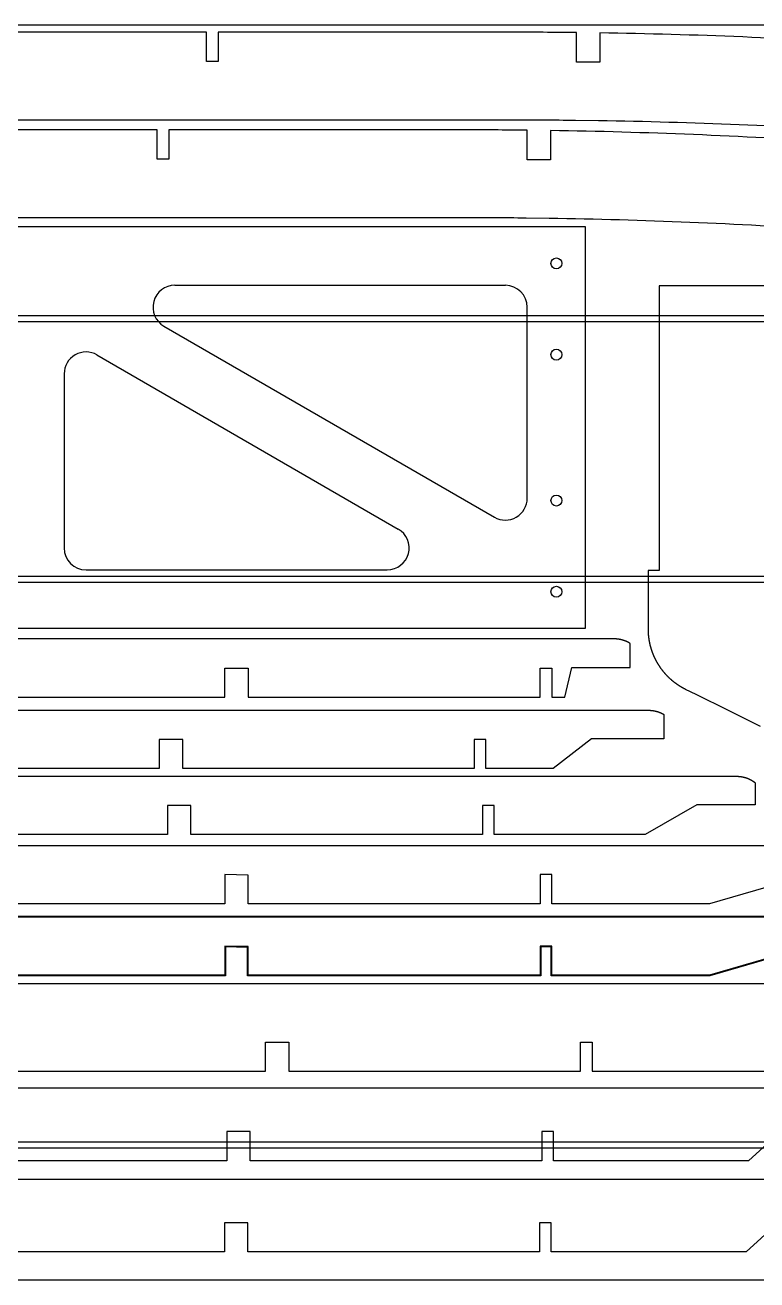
# Model space of a CAD drawing. Header units: inches. Extents: x -1514 to 1282, y -2074 to 286.
# Drawn here: x -1159.33 to -1134.25, y -1612.21 to -1569.21 of the extents above; entities that cross this region are included whole.
import ezdxf

# ---------------------------------------------------------------- set-up
doc = ezdxf.new("R2010")
doc.units = ezdxf.units.IN
doc.header["$LTSCALE"] = 0.1
doc.header["$MEASUREMENT"] = 0
doc.layers.add('pic', color=1, linetype='Continuous')

msp = doc.modelspace()

# ---------------------------------------------------------------- linework, layer by layer
at = {"color": 7, "linetype": 'Continuous', "lineweight": 25}
for p, q in [((-1154.19687, -1578.12246), (-1142.87351, -1578.12246)), ((-1142.12351, -1585.41763), (-1142.12351, -1578.87246)), ((-1154.5722, -1579.52179), (-1143.24883, -1586.06696)), ((-1156.86601, -1580.50599), (-1146.54265, -1586.47313)), ((-1157.99134, -1581.15532), (-1157.99134, -1587.12246)), ((-1157.24134, -1587.87246), (-1146.91798, -1587.87246))]:
    msp.add_line(p, q, dxfattribs=at)
for points in [[(-1129.8439, -1569.8744, 0.01257078), (-1139.63642, -1569.47354), (-1139.63642, -1570.47354), (-1140.43642, -1570.47354), (-1140.43642, -1569.46256, 0.00291711), (-1142.71102, -1569.44929), (-1152.71696, -1569.44929), (-1152.71696, -1570.44929), (-1153.11696, -1570.44929), (-1153.11696, -1569.44929), (-1167.11696, -1569.44929), (-1167.11696, -1570.44929), (-1167.51696, -1570.44929), (-1167.51696, -1569.44929), (-1181.5439, -1572.55687, -0.00448879), (-1169.56142, -1572.44929), (-1167.51696, -1572.44929), (-1167.11696, -1572.44929), (-1153.11696, -1572.44929), (-1152.71696, -1572.44929), (-1142.71102, -1572.44929, -0.00291711), (-1140.47142, -1572.46236), (-1139.68373, -1572.47317, -0.01257078), (-1130.04192, -1572.86786)], [(-1131.5348, -1573.22021, 0.01257078), (-1141.32732, -1572.81935), (-1141.32732, -1573.81935), (-1142.12732, -1573.81935), (-1142.12732, -1572.80837, 0.00291711), (-1144.40192, -1572.7951), (-1154.40786, -1572.7951), (-1154.40786, -1573.7951), (-1154.80786, -1573.7951), (-1154.80786, -1572.7951), (-1168.80786, -1572.7951), (-1168.80786, -1573.7951), (-1169.20786, -1573.7951), (-1169.20786, -1572.7951), (-1183.2348, -1575.90267, -0.00448879), (-1171.25232, -1575.7951), (-1169.20786, -1575.7951), (-1168.80786, -1575.7951), (-1154.80786, -1575.7951), (-1154.40786, -1575.7951), (-1144.40192, -1575.7951, -0.00291711), (-1142.16232, -1575.80816), (-1141.37463, -1575.81897, -0.01257078), (-1131.73282, -1576.21367)]]:
    msp.add_lwpolyline(points, format="xyb", dxfattribs=at)
msp.add_lwpolyline([(-1194.72701, -1576.12246), (-1194.72701, -1589.87246), (-1140.12351, -1589.87246), (-1140.12351, -1576.12246)], close=True, dxfattribs=at)
for points in [[(-1119.89808, -1578.13892), (-1137.59808, -1578.13892), (-1137.59808, -1587.89836), (-1137.98408, -1587.89836), (-1137.98408, -1589.89889), (-1137.98406, -1589.90881), (-1137.98399, -1589.91872), (-1137.98389, -1589.92864), (-1137.98373, -1589.93856), (-1137.98354, -1589.94848), (-1137.9833, -1589.95841), (-1137.98301, -1589.96833), (-1137.98268, -1589.97826), (-1137.98231, -1589.98819), (-1137.9819, -1589.99812), (-1137.98144, -1590.00805), (-1137.98094, -1590.01798), (-1137.9804, -1590.02792), (-1137.97981, -1590.03785), (-1137.97918, -1590.04778), (-1137.9785, -1590.05771), (-1137.97779, -1590.06764), (-1137.97703, -1590.07757), (-1137.97622, -1590.0875), (-1137.97538, -1590.09742), (-1137.97449, -1590.10735), (-1137.97356, -1590.11727), (-1137.97258, -1590.12719), (-1137.97157, -1590.13711), (-1137.97051, -1590.14702), (-1137.9694, -1590.15693), (-1137.96826, -1590.16684), (-1137.96707, -1590.17674), (-1137.96584, -1590.18664), (-1137.96457, -1590.19653), (-1137.96325, -1590.20642), (-1137.96189, -1590.21631), (-1137.96049, -1590.22618), (-1137.95905, -1590.23606), (-1137.95756, -1590.24593), (-1137.95604, -1590.25579), (-1137.95447, -1590.26564), (-1137.95286, -1590.27549), (-1137.9512, -1590.28533), (-1137.94951, -1590.29517), (-1137.94777, -1590.305), (-1137.94599, -1590.31482), (-1137.94417, -1590.32463), (-1137.9423, -1590.33443), (-1137.9404, -1590.34423), (-1137.93845, -1590.35401), (-1137.93646, -1590.36379), (-1137.93443, -1590.37356), (-1137.93236, -1590.38332), (-1137.93025, -1590.39306), (-1137.92809, -1590.4028), (-1137.92589, -1590.41253), (-1137.92366, -1590.42225), (-1137.92138, -1590.43195), (-1137.91905, -1590.44165), (-1137.91669, -1590.45133), (-1137.91429, -1590.461), (-1137.91184, -1590.47066), (-1137.90936, -1590.48031), (-1137.90683, -1590.48994), (-1137.90426, -1590.49956), (-1137.90165, -1590.50917), (-1137.899, -1590.51876), (-1137.89631, -1590.52835), (-1137.89358, -1590.53791), (-1137.8908, -1590.54747), (-1137.88799, -1590.557), (-1137.88513, -1590.56653), (-1137.88224, -1590.57603), (-1137.8793, -1590.58553), (-1137.87633, -1590.595), (-1137.87331, -1590.60447), (-1137.87025, -1590.61391), (-1137.86715, -1590.62334), (-1137.86401, -1590.63275), (-1137.86083, -1590.64214), (-1137.85761, -1590.65152), (-1137.85435, -1590.66088), (-1137.85105, -1590.67023), (-1137.84771, -1590.67956), (-1137.84432, -1590.68888), (-1137.84089, -1590.69819), (-1137.83742, -1590.70749), (-1137.83391, -1590.71677), (-1137.83035, -1590.72605), (-1137.82676, -1590.73531), (-1137.82312, -1590.74455), (-1137.81944, -1590.75378), (-1137.81572, -1590.763), (-1137.81196, -1590.77221), (-1137.80816, -1590.7814), (-1137.80431, -1590.79058), (-1137.80043, -1590.79974), (-1137.7965, -1590.80889), (-1137.79254, -1590.81802), (-1137.78853, -1590.82713), (-1137.78449, -1590.83624), (-1137.7804, -1590.84532), (-1137.77627, -1590.85439), (-1137.77211, -1590.86344), (-1137.7679, -1590.87248), (-1137.76366, -1590.8815), (-1137.75937, -1590.8905), (-1137.75505, -1590.89949), (-1137.75069, -1590.90845), (-1137.74628, -1590.9174), (-1137.74184, -1590.92633), (-1137.73736, -1590.93525), (-1137.73284, -1590.94414), (-1137.72829, -1590.95302), (-1137.72369, -1590.96187), (-1137.71906, -1590.97071), (-1137.71439, -1590.97953), (-1137.70968, -1590.98833), (-1137.70493, -1590.99711), (-1137.70015, -1591.00586), (-1137.69532, -1591.0146), (-1137.69046, -1591.02332), (-1137.68557, -1591.03201), (-1137.68063, -1591.04069), (-1137.67566, -1591.04934), (-1137.67065, -1591.05797), (-1137.66561, -1591.06658), (-1137.66053, -1591.07517), (-1137.65541, -1591.08373), (-1137.65025, -1591.09227), (-1137.64506, -1591.10079), (-1137.63984, -1591.10929), (-1137.63457, -1591.11776), (-1137.62928, -1591.12621), (-1137.62394, -1591.13463), (-1137.61857, -1591.14303), (-1137.61317, -1591.15141), (-1137.60773, -1591.15976), (-1137.60225, -1591.16809), (-1137.59674, -1591.17639), (-1137.5912, -1591.18466), (-1137.58562, -1591.19291), (-1137.58, -1591.20114), (-1137.57435, -1591.20934), (-1137.56867, -1591.21751), (-1137.56295, -1591.22565), (-1137.5572, -1591.23377), (-1137.55141, -1591.24186), (-1137.54559, -1591.24992), (-1137.53974, -1591.25796), (-1137.53385, -1591.26597), (-1137.52793, -1591.27395), (-1137.52198, -1591.2819), (-1137.51599, -1591.28982), (-1137.50997, -1591.29772), (-1137.50392, -1591.30558), (-1137.49784, -1591.31342), (-1137.49172, -1591.32122), (-1137.48557, -1591.329), (-1137.47939, -1591.33675), (-1137.47317, -1591.34446), (-1137.46692, -1591.35216), (-1137.46063, -1591.35983), (-1137.4543, -1591.36747), (-1137.44794, -1591.37509), (-1137.44154, -1591.38268), (-1137.43511, -1591.39025), (-1137.42864, -1591.39778), (-1137.42214, -1591.4053), (-1137.4156, -1591.41279), (-1137.40903, -1591.42025), (-1137.40243, -1591.42768), (-1137.39579, -1591.43508), (-1137.38911, -1591.44246), (-1137.3824, -1591.44982), (-1137.37566, -1591.45714), (-1137.36889, -1591.46444), (-1137.36208, -1591.4717), (-1137.35524, -1591.47894), (-1137.34837, -1591.48615), (-1137.34146, -1591.49334), (-1137.33452, -1591.50049), (-1137.32755, -1591.50762), (-1137.32055, -1591.51471), (-1137.31352, -1591.52178), (-1137.30646, -1591.52882), (-1137.29936, -1591.53582), (-1137.29223, -1591.5428), (-1137.28508, -1591.54975), (-1137.27789, -1591.55667), (-1137.27067, -1591.56355), (-1137.26342, -1591.57041), (-1137.25614, -1591.57724), (-1137.24883, -1591.58403), (-1137.2415, -1591.59079), (-1137.23413, -1591.59753), (-1137.22673, -1591.60423), (-1137.21931, -1591.61089), (-1137.21185, -1591.61753), (-1137.20437, -1591.62414), (-1137.19686, -1591.63071), (-1137.18932, -1591.63725), (-1137.18176, -1591.64375), (-1137.17416, -1591.65023), (-1137.16654, -1591.65667), (-1137.15889, -1591.66308), (-1137.15122, -1591.66945), (-1137.14351, -1591.67579), (-1137.13578, -1591.6821), (-1137.12803, -1591.68837), (-1137.12025, -1591.69461), (-1137.11244, -1591.70081), (-1137.10461, -1591.70698), (-1137.09675, -1591.71312), (-1137.08886, -1591.71922), (-1137.08095, -1591.72528), (-1137.07302, -1591.73131), (-1137.06506, -1591.73731), (-1137.05708, -1591.74326), (-1137.04907, -1591.74919), (-1137.04104, -1591.75507), (-1137.03298, -1591.76092), (-1137.0249, -1591.76674), (-1137.0168, -1591.77251), (-1137.00867, -1591.77825), (-1137.00052, -1591.78396), (-1136.99235, -1591.78962), (-1136.98416, -1591.79525), (-1136.97594, -1591.80084), (-1136.9677, -1591.80639), (-1136.95944, -1591.81191), (-1136.95116, -1591.81739), (-1136.94285, -1591.82282), (-1136.93453, -1591.82822), (-1136.92618, -1591.83359), (-1136.91781, -1591.83891), (-1136.90942, -1591.84419), (-1136.90522, -1591.84682), (-1136.90312, -1591.84813), (-1136.90099, -1591.84945), (-1136.89245, -1591.85473), (-1136.88388, -1591.85996), (-1136.87529, -1591.86517), (-1136.86667, -1591.87033), (-1136.85803, -1591.87546), (-1136.84937, -1591.88054), (-1136.84069, -1591.8856), (-1136.83198, -1591.89061), (-1136.82325, -1591.89558), (-1136.8145, -1591.90052), (-1136.80573, -1591.90542), (-1136.79693, -1591.91028), (-1136.78812, -1591.9151), (-1136.77928, -1591.91988), (-1136.77043, -1591.92462), (-1136.76155, -1591.92932), (-1136.75265, -1591.93399), (-1136.74374, -1591.93861), (-1136.7348, -1591.9432), (-1136.72584, -1591.94774), (-1136.71687, -1591.95225), (-1136.70787, -1591.95671)], [(-1162.29697, -1592.23882), (-1152.48273, -1592.23882), (-1152.48273, -1591.23882), (-1151.68273, -1591.23882), (-1151.68273, -1592.23882), (-1141.68273, -1592.23882), (-1141.68273, -1591.23882), (-1141.28273, -1591.23882), (-1141.28273, -1592.23882), (-1140.84013, -1592.23882), (-1140.59622, -1591.21851), (-1138.59622, -1591.21851), (-1138.59622, -1590.39622), (-1138.60005, -1590.3938), (-1138.6039, -1590.3914), (-1138.60775, -1590.38902), (-1138.61162, -1590.38665), (-1138.6155, -1590.3843), (-1138.61939, -1590.38197), (-1138.6233, -1590.37966), (-1138.62722, -1590.37736), (-1138.63115, -1590.37508), (-1138.63509, -1590.37282), (-1138.63904, -1590.37058), (-1138.64301, -1590.36836), (-1138.64698, -1590.36615), (-1138.65097, -1590.36396), (-1138.65497, -1590.36179), (-1138.65897, -1590.35964), (-1138.66299, -1590.35751), (-1138.66703, -1590.35539), (-1138.67107, -1590.35329), (-1138.67512, -1590.35121), (-1138.67918, -1590.34915), (-1138.68325, -1590.34711), (-1138.68733, -1590.34509), (-1138.69143, -1590.34308), (-1138.69553, -1590.34109), (-1138.69964, -1590.33912), (-1138.70376, -1590.33717), (-1138.70789, -1590.33524), (-1138.71203, -1590.33333), (-1138.71618, -1590.33143), (-1138.72033, -1590.32955), (-1138.7245, -1590.3277), (-1138.72867, -1590.32586), (-1138.73286, -1590.32404), (-1138.73705, -1590.32223), (-1138.74125, -1590.32045), (-1138.74546, -1590.31869), (-1138.74967, -1590.31694), (-1138.7539, -1590.31521), (-1138.75813, -1590.31351), (-1138.76237, -1590.31182), (-1138.76661, -1590.31015), (-1138.77087, -1590.30849), (-1138.77513, -1590.30686), (-1138.77939, -1590.30525), (-1138.78367, -1590.30366), (-1138.78795, -1590.30208), (-1138.79224, -1590.30053), (-1138.79653, -1590.29899), (-1138.80083, -1590.29747), (-1138.80514, -1590.29597), (-1138.80945, -1590.29449), (-1138.81377, -1590.29304), (-1138.8181, -1590.29159), (-1138.82243, -1590.29017), (-1138.82676, -1590.28877), (-1138.8311, -1590.28739), (-1138.83545, -1590.28603), (-1138.8398, -1590.28469), (-1138.84416, -1590.28336), (-1138.84852, -1590.28206), (-1138.85289, -1590.28077), (-1138.85726, -1590.27951), (-1138.86163, -1590.27827), (-1138.86601, -1590.27704), (-1138.87039, -1590.27584), (-1138.87478, -1590.27465), (-1138.87917, -1590.27348), (-1138.88357, -1590.27234), (-1138.88797, -1590.27121), (-1138.89237, -1590.27011), (-1138.89677, -1590.26902), (-1138.90118, -1590.26795), (-1138.90559, -1590.26691), (-1138.91001, -1590.26588), (-1138.91443, -1590.26487), (-1138.91889, -1590.26388), (-1138.92335, -1590.26291), (-1138.92782, -1590.26195), (-1138.93229, -1590.26101), (-1138.93677, -1590.2601), (-1138.94125, -1590.2592), (-1138.94574, -1590.25832), (-1138.95023, -1590.25746), (-1138.95473, -1590.25662), (-1138.95923, -1590.2558), (-1138.96373, -1590.255), (-1138.96824, -1590.25422), (-1138.97276, -1590.25346), (-1138.97727, -1590.25272), (-1138.98179, -1590.25199), (-1138.98632, -1590.25129), (-1138.99084, -1590.25061), (-1138.99538, -1590.24994), (-1138.99991, -1590.2493), (-1139.00445, -1590.24867), (-1139.00899, -1590.24806), (-1139.01353, -1590.24748), (-1139.01807, -1590.24691), (-1139.02262, -1590.24636), (-1139.02717, -1590.24583), (-1139.03172, -1590.24532), (-1139.03628, -1590.24483), (-1139.04083, -1590.24436), (-1139.04539, -1590.2439), (-1139.04995, -1590.24347), (-1139.05451, -1590.24306), (-1139.05908, -1590.24266), (-1139.06364, -1590.24229), (-1139.06821, -1590.24193), (-1139.07277, -1590.24159), (-1139.07734, -1590.24128), (-1139.08191, -1590.24098), (-1139.08648, -1590.2407), (-1139.09105, -1590.24044), (-1139.09562, -1590.2402), (-1139.10019, -1590.23998), (-1139.10477, -1590.23978), (-1139.10934, -1590.2396), (-1139.11391, -1590.23943), (-1139.11848, -1590.23929), (-1139.12305, -1590.23916), (-1139.12762, -1590.23906), (-1139.13219, -1590.23897), (-1139.13676, -1590.2389), (-1139.14133, -1590.23886), (-1139.1459, -1590.23883), (-1139.15047, -1590.23882), (-1185.84349, -1590.23882)], [(-1136.70795, -1591.95693), (-1136.34152, -1592.13784), (-1135.97511, -1592.31878), (-1135.60871, -1592.49975), (-1135.24232, -1592.68074), (-1134.87594, -1592.86175), (-1134.50957, -1593.04278), (-1134.14322, -1593.22384)], [(-1191.30266, -1592.68435), (-1137.97469, -1592.68435), (-1137.97034, -1592.68436), (-1137.966, -1592.68439), (-1137.96165, -1592.68443), (-1137.95731, -1592.68449), (-1137.95296, -1592.68457), (-1137.94862, -1592.68467), (-1137.94427, -1592.68479), (-1137.93992, -1592.68492), (-1137.93557, -1592.68507), (-1137.93123, -1592.68524), (-1137.92688, -1592.68542), (-1137.92253, -1592.68562), (-1137.91818, -1592.68585), (-1137.91383, -1592.68608), (-1137.90948, -1592.68634), (-1137.90513, -1592.68661), (-1137.90078, -1592.6869), (-1137.89643, -1592.68721), (-1137.89208, -1592.68754), (-1137.88773, -1592.68788), (-1137.88338, -1592.68824), (-1137.87903, -1592.68862), (-1137.87469, -1592.68902), (-1137.87034, -1592.68943), (-1137.866, -1592.68986), (-1137.86165, -1592.69031), (-1137.85731, -1592.69078), (-1137.85297, -1592.69126), (-1137.84863, -1592.69176), (-1137.84429, -1592.69228), (-1137.83996, -1592.69282), (-1137.83563, -1592.69337), (-1137.83129, -1592.69394), (-1137.82696, -1592.69453), (-1137.82264, -1592.69514), (-1137.81831, -1592.69576), (-1137.81399, -1592.6964), (-1137.80967, -1592.69706), (-1137.80535, -1592.69773), (-1137.80104, -1592.69843), (-1137.79672, -1592.69914), (-1137.79242, -1592.69986), (-1137.78811, -1592.70061), (-1137.78381, -1592.70137), (-1137.77951, -1592.70215), (-1137.77521, -1592.70295), (-1137.77092, -1592.70376), (-1137.76663, -1592.70459), (-1137.76234, -1592.70544), (-1137.75806, -1592.70631), (-1137.75379, -1592.70719), (-1137.74951, -1592.70809), (-1137.74524, -1592.70901), (-1137.74098, -1592.70995), (-1137.73672, -1592.7109), (-1137.73246, -1592.71187), (-1137.72821, -1592.71285), (-1137.72396, -1592.71386), (-1137.71972, -1592.71488), (-1137.71548, -1592.71592), (-1137.71125, -1592.71697), (-1137.70703, -1592.71805), (-1137.7028, -1592.71914), (-1137.69859, -1592.72024), (-1137.69438, -1592.72137), (-1137.69017, -1592.72251), (-1137.68597, -1592.72367), (-1137.68178, -1592.72484), (-1137.67759, -1592.72603), (-1137.67341, -1592.72724), (-1137.66923, -1592.72847), (-1137.66507, -1592.72971), (-1137.6609, -1592.73098), (-1137.65675, -1592.73225), (-1137.6526, -1592.73355), (-1137.64845, -1592.73486), (-1137.64432, -1592.73619), (-1137.64019, -1592.73754), (-1137.63607, -1592.7389), (-1137.63195, -1592.74028), (-1137.62784, -1592.74168), (-1137.62579, -1592.74238), (-1137.62373, -1592.74309), (-1137.61959, -1592.74454), (-1137.61546, -1592.746), (-1137.61134, -1592.74748), (-1137.60722, -1592.74898), (-1137.60311, -1592.7505), (-1137.599, -1592.75203), (-1137.5949, -1592.75358), (-1137.59081, -1592.75515), (-1137.58672, -1592.75674), (-1137.58264, -1592.75834), (-1137.57856, -1592.75996), (-1137.57449, -1592.7616), (-1137.57043, -1592.76326), (-1137.56637, -1592.76493), (-1137.56232, -1592.76662), (-1137.55828, -1592.76833), (-1137.55425, -1592.77005), (-1137.55022, -1592.7718), (-1137.5462, -1592.77356), (-1137.54219, -1592.77533), (-1137.53818, -1592.77713), (-1137.53418, -1592.77894), (-1137.53019, -1592.78076), (-1137.52621, -1592.78261), (-1137.52223, -1592.78447), (-1137.51827, -1592.78635), (-1137.51431, -1592.78824), (-1137.51036, -1592.79016), (-1137.50642, -1592.79208), (-1137.50249, -1592.79403), (-1137.49856, -1592.79599), (-1137.49465, -1592.79797), (-1137.49074, -1592.79997), (-1137.48684, -1592.80198), (-1137.48295, -1592.80401), (-1137.47908, -1592.80605), (-1137.47521, -1592.80811), (-1137.47135, -1592.81019), (-1137.4675, -1592.81228), (-1137.46366, -1592.81439), (-1137.45982, -1592.81652), (-1137.456, -1592.81866), (-1137.45219, -1592.82082), (-1137.44839, -1592.823), (-1137.44576, -1592.82452), (-1137.44576, -1593.66433), (-1139.9205, -1593.66433), (-1141.23278, -1594.68435), (-1143.54008, -1594.68435), (-1143.54008, -1593.68435), (-1143.94008, -1593.68435), (-1143.94008, -1594.68435), (-1153.93007, -1594.68435), (-1153.93007, -1593.68435), (-1154.74008, -1593.68435), (-1154.74008, -1594.68435), (-1164.53888, -1594.68439)], [(-1193.99142, -1594.94699), (-1134.94544, -1594.94699), (-1134.94011, -1594.94701), (-1134.93478, -1594.94705), (-1134.92945, -1594.94712), (-1134.92412, -1594.94722), (-1134.91878, -1594.94735), (-1134.91345, -1594.9475), (-1134.90811, -1594.94769), (-1134.90277, -1594.9479), (-1134.89744, -1594.94814), (-1134.8921, -1594.94841), (-1134.88676, -1594.94871), (-1134.88142, -1594.94903), (-1134.87608, -1594.94938), (-1134.87074, -1594.94976), (-1134.86541, -1594.95017), (-1134.86007, -1594.95061), (-1134.85474, -1594.95107), (-1134.8494, -1594.95157), (-1134.84407, -1594.95209), (-1134.83874, -1594.95263), (-1134.83341, -1594.95321), (-1134.82809, -1594.95381), (-1134.82276, -1594.95445), (-1134.81744, -1594.95511), (-1134.81213, -1594.95579), (-1134.80681, -1594.95651), (-1134.8015, -1594.95725), (-1134.79619, -1594.95802), (-1134.79089, -1594.95882), (-1134.78559, -1594.95964), (-1134.78029, -1594.9605), (-1134.775, -1594.96138), (-1134.76972, -1594.96228), (-1134.76444, -1594.96322), (-1134.75916, -1594.96418), (-1134.75389, -1594.96517), (-1134.74862, -1594.96619), (-1134.74336, -1594.96724), (-1134.73811, -1594.96831), (-1134.73286, -1594.96941), (-1134.72762, -1594.97053), (-1134.72239, -1594.97169), (-1134.71716, -1594.97287), (-1134.71194, -1594.97408), (-1134.70673, -1594.97532), (-1134.70152, -1594.97658), (-1134.69633, -1594.97787), (-1134.69114, -1594.97919), (-1134.68595, -1594.98053), (-1134.68078, -1594.9819), (-1134.67562, -1594.9833), (-1134.67046, -1594.98472), (-1134.66532, -1594.98618), (-1134.66018, -1594.98766), (-1134.65505, -1594.98916), (-1134.64993, -1594.99069), (-1134.64482, -1594.99225), (-1134.63973, -1594.99384), (-1134.63464, -1594.99545), (-1134.62956, -1594.99709), (-1134.6245, -1594.99876), (-1134.61944, -1595.00045), (-1134.6144, -1595.00217), (-1134.60937, -1595.00392), (-1134.60435, -1595.00569), (-1134.59933, -1595.0075), (-1134.59433, -1595.00933), (-1134.58933, -1595.01118), (-1134.58434, -1595.01307), (-1134.57936, -1595.01498), (-1134.57439, -1595.01692), (-1134.56943, -1595.01889), (-1134.56447, -1595.02088), (-1134.55953, -1595.02291), (-1134.55459, -1595.02496), (-1134.54966, -1595.02703), (-1134.54475, -1595.02914), (-1134.53984, -1595.03127), (-1134.53494, -1595.03343), (-1134.53006, -1595.03561), (-1134.52518, -1595.03782), (-1134.52032, -1595.04006), (-1134.51546, -1595.04232), (-1134.51062, -1595.04461), (-1134.50579, -1595.04693), (-1134.50097, -1595.04927), (-1134.49616, -1595.05164), (-1134.49137, -1595.05403), (-1134.48658, -1595.05645), (-1134.48181, -1595.0589), (-1134.47706, -1595.06137), (-1134.47231, -1595.06386), (-1134.46758, -1595.06638), (-1134.46286, -1595.06893), (-1134.45815, -1595.0715), (-1134.45346, -1595.0741), (-1134.44879, -1595.07672), (-1134.44412, -1595.07937), (-1134.43947, -1595.08204), (-1134.43484, -1595.08474), (-1134.43022, -1595.08746), (-1134.42561, -1595.0902), (-1134.42102, -1595.09297), (-1134.41645, -1595.09576), (-1134.41189, -1595.09858), (-1134.40735, -1595.10142), (-1134.40282, -1595.10429), (-1134.39831, -1595.10718), (-1134.39382, -1595.11009), (-1134.38934, -1595.11303), (-1134.38488, -1595.11599), (-1134.38044, -1595.11897), (-1134.37601, -1595.12198), (-1134.3716, -1595.12501), (-1134.36721, -1595.12806), (-1134.36284, -1595.13114), (-1134.35848, -1595.13424), (-1134.35415, -1595.13736), (-1134.34983, -1595.1405), (-1134.34553, -1595.14367), (-1134.34125, -1595.14686), (-1134.33699, -1595.15007), (-1134.33274, -1595.15331), (-1134.32852, -1595.15656), (-1134.32432, -1595.15984), (-1134.32014, -1595.16314), (-1134.31597, -1595.16646), (-1134.31183, -1595.16981), (-1134.31183, -1595.92695), (-1136.31183, -1595.92695), (-1138.0786, -1596.94699), (-1143.25419, -1596.94699), (-1143.25419, -1595.94699), (-1143.65419, -1595.94699), (-1143.65419, -1596.94699), (-1153.65419, -1596.94699), (-1153.65419, -1595.94699), (-1154.45419, -1595.94699), (-1154.45419, -1596.94699), (-1164.26843, -1596.94699)], [(-1193.71122, -1597.31564), (-1131.28274, -1597.31564)], [(-1132.37636, -1598.29564), (-1135.8751, -1599.31564), (-1141.28274, -1599.31564), (-1141.28274, -1598.31564), (-1141.68274, -1598.31564), (-1141.68274, -1599.31564), (-1151.68274, -1599.31564), (-1151.68274, -1598.33602), (-1152.48274, -1598.31564), (-1152.48274, -1599.31564), (-1162.29698, -1599.31564)], [(-1193.71154, -1599.73932), (-1131.28237, -1599.73932)], [(-1193.71122, -1599.76432), (-1131.28274, -1599.76432)], [(-1132.37279, -1600.76932), (-1135.87153, -1601.78932), (-1141.30774, -1601.78932), (-1141.30774, -1600.78932), (-1141.65774, -1600.78932), (-1141.65774, -1601.78932), (-1151.70774, -1601.78932), (-1151.70774, -1600.80907), (-1152.45774, -1600.78996), (-1152.45774, -1601.78932), (-1162.32198, -1601.78932)], [(-1132.37636, -1600.74432), (-1135.8751, -1601.76432), (-1141.28274, -1601.76432), (-1141.28274, -1600.76432), (-1141.68274, -1600.76432), (-1141.68274, -1601.76432), (-1151.68274, -1601.76432), (-1151.68274, -1600.7847), (-1152.48274, -1600.76432), (-1152.48274, -1601.76432), (-1162.29698, -1601.76432)], [(-1128.2143, -1602.05432), (-1194.00881, -1602.05432)], [(-1171.1258, -1605.05432), (-1151.09731, -1605.05432), (-1151.09731, -1604.05432), (-1150.29731, -1604.05432), (-1150.29731, -1605.05432), (-1140.29731, -1605.05432), (-1140.29731, -1604.05432), (-1139.89731, -1604.05432), (-1139.89731, -1605.05432), (-1130.61385, -1605.05432)], [(-1193.43156, -1605.6208), (-1131.43998, -1605.6208)], [(-1193.43156, -1605.6208), (-1131.43998, -1605.6208)], [(-1132.87243, -1606.60079), (-1134.54537, -1608.1208), (-1141.22152, -1608.1208), (-1141.22152, -1607.1208), (-1141.62152, -1607.1208), (-1141.62152, -1608.1208), (-1151.62152, -1608.1208), (-1151.62152, -1607.1208), (-1152.42152, -1607.1208), (-1152.42152, -1608.1208), (-1172.45001, -1608.1208)], [(-1132.87243, -1606.60079), (-1134.54537, -1608.1208), (-1141.22152, -1608.1208), (-1141.22152, -1607.1208), (-1141.62152, -1607.1208), (-1141.62152, -1608.1208), (-1151.62152, -1608.1208), (-1151.62152, -1607.1208), (-1152.42152, -1607.1208), (-1152.42152, -1608.1208), (-1172.45001, -1608.1208)], [(-1193.51035, -1608.74812), (-1131.51877, -1608.74812)], [(-1132.95122, -1609.7281), (-1134.62417, -1611.24812), (-1141.30032, -1611.24812), (-1141.30032, -1610.24812), (-1141.70032, -1610.24812), (-1141.70032, -1611.24812), (-1151.70032, -1611.24812), (-1151.70032, -1610.24812), (-1152.50032, -1610.24812), (-1152.50032, -1611.24812), (-1172.5288, -1611.24812)]]:
    msp.add_lwpolyline(points, dxfattribs=at)
for centre in [(-1141.12351, -1577.37246), (-1141.12351, -1580.49746), (-1141.12351, -1585.49746), (-1141.12351, -1588.62246)]:
    msp.add_circle(centre, 0.1875, dxfattribs=at)
for centre, start, end in [((-1154.19687, -1578.87246), 90, 239.971089), ((-1142.87351, -1578.87246), 0, 90), ((-1157.24134, -1581.15532), 59.971089, 180), ((-1142.87351, -1585.41763), 239.971089, 0), ((-1146.91798, -1587.12246), 270, 59.971089), ((-1157.24134, -1587.12246), 180, 270)]:
    msp.add_arc(centre, 0.75, start, end, dxfattribs=at)
at = {"layer": 'pic', "color": 1}
msp.add_lwpolyline([(-1195.00188, -1612.20503), (-1081.50188, -1612.20503), (-1081.50188, -1569.20503), (-1195.00188, -1569.20503)], close=True, dxfattribs=at)
at = {"layer": 'pic'}
for points in [[(-1200.42527, -1579.36296), (-1070.42527, -1579.36296), (-1070.42527, -1579.16296), (-1200.42527, -1579.16296)], [(-1200.42527, -1588.29659), (-1070.42527, -1588.29659), (-1070.42527, -1588.09659), (-1200.42527, -1588.09659)], [(-1200.42527, -1607.68449), (-1070.42527, -1607.68449), (-1070.42527, -1607.48449), (-1200.42527, -1607.48449)]]:
    msp.add_lwpolyline(points, close=True, dxfattribs=at)

doc.saveas('drawing.dxf')
